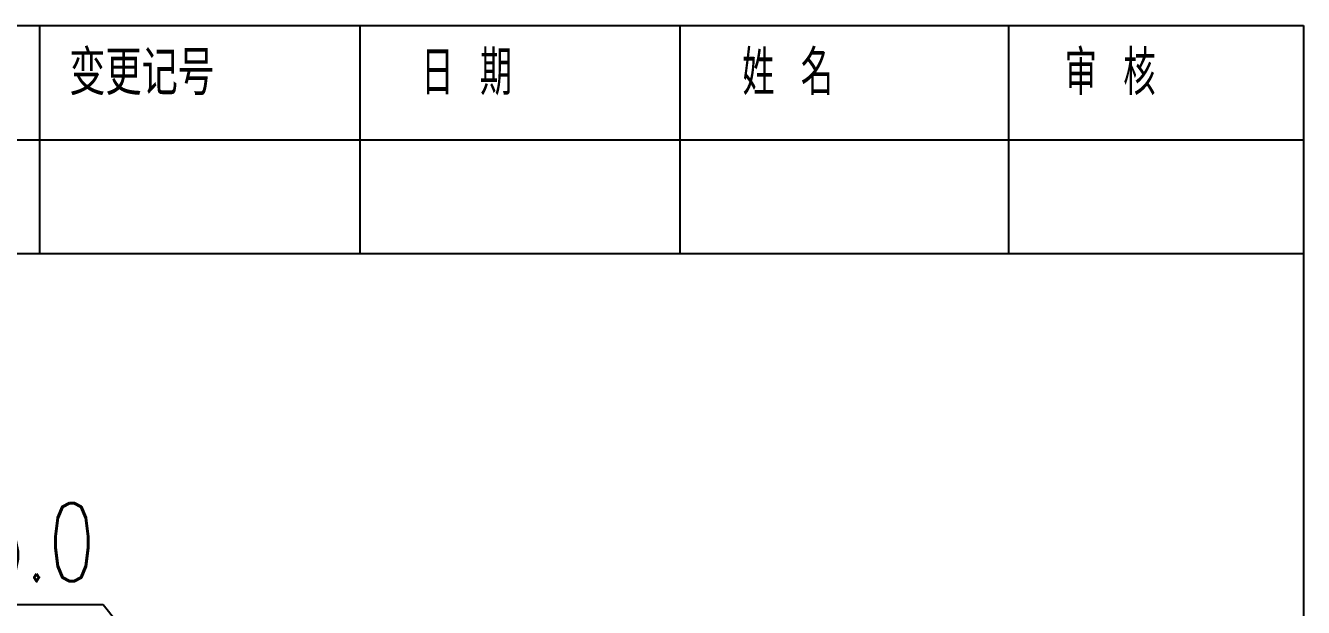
# Model space of a CAD drawing. Header units: millimetres. Extents: x 2 to 292, y 3 to 207.
# Drawn here: x 235 to 292.2, y 180.5 to 206.6 of the extents above; entities that cross this region are included whole.
import ezdxf

# ---------------------------------------------------------------- set-up
doc = ezdxf.new("R2010")
doc.units = ezdxf.units.MM
doc.layers.add('图层7', color=7, linetype='Continuous')
doc.layers.add('图框', color=7, linetype='Continuous')
doc.layers.add('粗实线', color=7, linetype='Continuous', lineweight=25)
doc.styles.add('SLDTEXTSTYLE0', font='TXT', dxfattribs={"width": 0.7, "bigfont": 'bigfont'})
doc.styles.add('SLDTEXTSTYLE1', font='TXT', dxfattribs={"width": 0.736842, "bigfont": 'bigfont'})
doc.styles.add('SLDTEXTSTYLE7', font='TXT', dxfattribs={"width": 0.657895, "bigfont": 'bigfont'})

# ---------------------------------------------------------------- blocks, each defined once
blk = doc.blocks.new('SW_NOTE_14')
at = {"layer": '图框', "color": 0}
blk.add_line((-15.434, 0), (0, 0), dxfattribs=at)
at = {"layer": '图框', "color": 0, "insert": (-15.897, 4.538), "char_height": 3.5, "attachment_point": 1, "style": 'SLDTEXTSTYLE0'}
blk.add_mtext('\\M+19185\\M+18CFB\\M+1937CR3.0', dxfattribs=at)

msp = doc.modelspace()

# ---------------------------------------------------------------- linework, layer by layer
at = {"layer": '图层7', "color": 5}
for p, q in [((235.63182865, 206.5709215), (235.63182865, 196.35433538)), ((249.96175216, 206.5709215), (249.96175216, 196.35433538)), ((264.29167566, 206.5709215), (264.29167566, 196.35433538)), ((279.00386102, 206.5709215), (279.00386102, 196.35433538)), ((147.20335433, 201.44208283), (292.20335529, 201.44208283)), ((147.20335433, 196.35433538), (292.20335529, 196.35433538))]:
    msp.add_line(p, q, dxfattribs=at)
at = {"layer": '图框'}
msp.add_line((238.48091227, 180.63084123), (242.1421812, 176.00176234), dxfattribs=at)
at = {"layer": '粗实线', "color": 5}
for p, q in [((2.20335337, 206.5709215), (292.20335529, 206.5709215)), ((292.20335529, 206.5709215), (292.20335529, 3.09596976))]:
    msp.add_line(p, q, dxfattribs=at)

# ---------------------------------------------------------------- block references
at = {"layer": '图框'}
msp.add_blockref('SW_NOTE_14', (238.48091227, 180.63084123), dxfattribs=at)

# ---------------------------------------------------------------- texts
at = {"layer": '图层7', "color": 5, "char_height": 2, "attachment_point": 1}
for s, insert, style in [('变\\M+18D58记\\M+18D86', (236.95844552, 205.45562471), 'SLDTEXTSTYLE1'), ('\\M+193FA \\M+18AFA', (252.71885129, 205.45562471), 'SLDTEXTSTYLE7'), ('\\M+190A9 \\M+196BC', (267.08320364, 205.45562471), 'SLDTEXTSTYLE7'), ('审 \\M+18A6A', (281.51731514, 205.45562471), 'SLDTEXTSTYLE7')]:
    msp.add_mtext(s, dxfattribs=dict(at, insert=insert, style=style))

doc.saveas('drawing.dxf')
